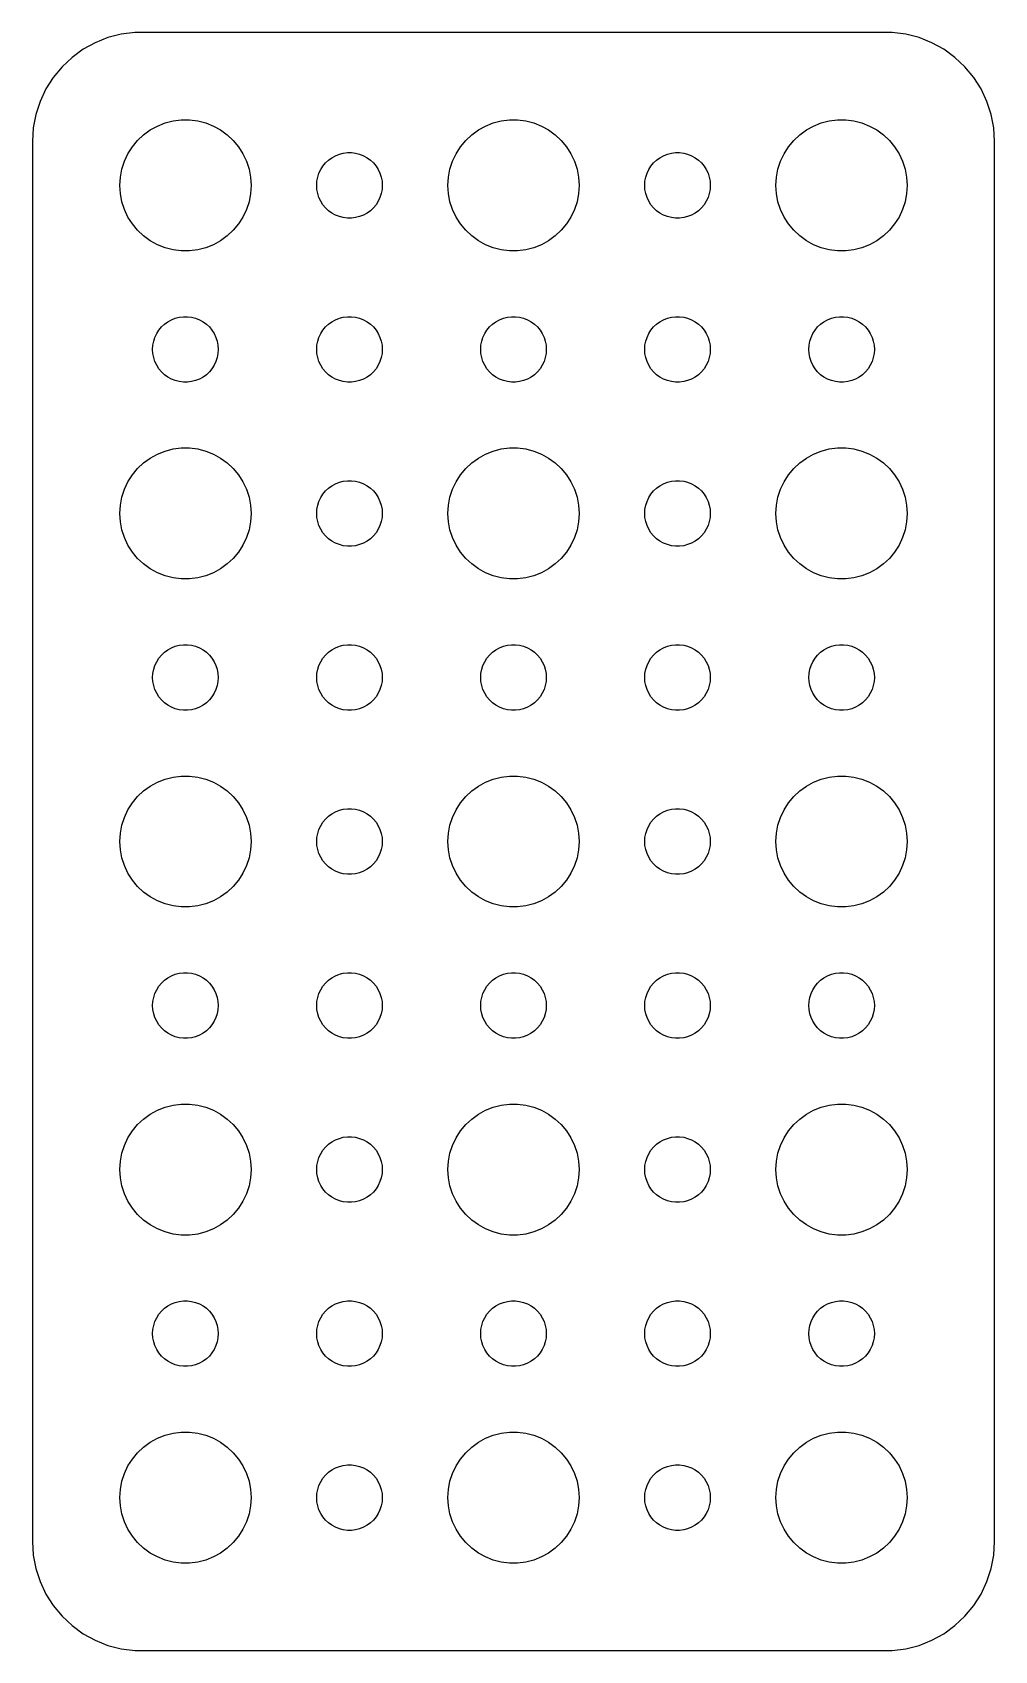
# Model space of a CAD drawing. Extents: x -22 to 22, y -37 to 37.
import ezdxf

# ---------------------------------------------------------------- set-up
doc = ezdxf.new("R2010")
doc.units = 0
doc.layers.get('0').update_dxf_attribs({"linetype": 'CONTINUOUS'})

msp = doc.modelspace()

# ---------------------------------------------------------------- linework, layer by layer
for points in [[(17, -36.9901), (17.314, -36.9901), (17.9369, -36.9114), (18.5451, -36.7553), (19.1289, -36.5241), (19.6791, -36.2216), (20.1871, -35.8526), (20.6448, -35.4227), (21.0451, -34.9389), (21.3815, -34.4088), (21.6489, -33.8406), (21.8429, -33.2434), (21.9606, -32.6267), (22, -32), (22, 32), (21.9606, 32.6267), (21.8429, 33.2434), (21.6489, 33.8406), (21.3815, 34.4088), (21.0451, 34.9389), (20.6448, 35.4227), (20.1871, 35.8526), (19.6791, 36.2216), (19.1289, 36.5241), (18.5451, 36.7553), (17.9369, 36.9114), (17.314, 36.9901), (17, 36.9901), (17, 36.997), (-17, 36.997), (-17, 36.9901), (-17.314, 36.9901), (-17.9369, 36.9114), (-18.5451, 36.7553), (-19.1289, 36.5241), (-19.6791, 36.2216), (-20.1871, 35.8526), (-20.6448, 35.4227), (-21.0451, 34.9389), (-21.3815, 34.4088), (-21.6489, 33.8406), (-21.8429, 33.2434), (-21.9606, 32.6267), (-22, 32), (-22, -32), (-21.9606, -32.6267), (-21.8429, -33.2434), (-21.6489, -33.8406), (-21.3815, -34.4088), (-21.0451, -34.9389), (-20.6448, -35.4227), (-20.1871, -35.8526), (-19.6791, -36.2216), (-19.1289, -36.5241), (-18.5451, -36.7553), (-17.9369, -36.9114), (-17.314, -36.9901), (-17, -36.9901), (-17, -36.997), (17, -36.997)], [(-15.1884, 27.0059), (-15.5621, 27.0531), (-15.9271, 27.1468), (-16.2773, 27.2855), (-16.6075, 27.467), (-16.9123, 27.6885), (-17.1869, 27.9464), (-17.4271, 28.2366), (-17.6289, 28.5547), (-17.7893, 28.8956), (-17.9057, 29.2539), (-17.9763, 29.624), (-18, 30), (-17.9763, 30.376), (-17.9057, 30.7461), (-17.7893, 31.1044), (-17.6289, 31.4453), (-17.4271, 31.7634), (-17.1869, 32.0536), (-16.9123, 32.3115), (-16.6075, 32.533), (-16.2773, 32.7145), (-15.9271, 32.8532), (-15.5621, 32.9469), (-15.1884, 32.9941), (-14.8116, 32.9941), (-14.4379, 32.9469), (-14.0729, 32.8532), (-13.7227, 32.7145), (-13.3925, 32.533), (-13.0877, 32.3115), (-12.8131, 32.0536), (-12.5729, 31.7634), (-12.3711, 31.4453), (-12.2107, 31.1044), (-12.0943, 30.7461), (-12.0237, 30.376), (-12, 30), (-12.0237, 29.624), (-12.0943, 29.2539), (-12.2107, 28.8956), (-12.3711, 28.5547), (-12.5729, 28.2366), (-12.8131, 27.9464), (-13.0877, 27.6885), (-13.3925, 27.467), (-13.7227, 27.2855), (-14.0729, 27.1468), (-14.4379, 27.0531), (-14.8116, 27.0059)], [(-0.188372, 27.0059), (-0.562144, 27.0531), (-0.927051, 27.1468), (-1.27734, 27.2855), (-1.60748, 27.467), (-1.91227, 27.6885), (-2.18691, 27.9464), (-2.42705, 28.2366), (-2.62892, 28.5547), (-2.78933, 28.8956), (-2.90575, 29.2539), (-2.97634, 29.624), (-3, 30), (-2.97634, 30.376), (-2.90575, 30.7461), (-2.78933, 31.1044), (-2.62892, 31.4453), (-2.42705, 31.7634), (-2.18691, 32.0536), (-1.91227, 32.3115), (-1.60748, 32.533), (-1.27734, 32.7145), (-0.927051, 32.8532), (-0.562144, 32.9469), (-0.188372, 32.9941), (0.188372, 32.9941), (0.562144, 32.9469), (0.927051, 32.8532), (1.27734, 32.7145), (1.60748, 32.533), (1.91227, 32.3115), (2.18691, 32.0536), (2.42705, 31.7634), (2.62892, 31.4453), (2.78933, 31.1044), (2.90575, 30.7461), (2.97634, 30.376), (3, 30), (2.97634, 29.624), (2.90575, 29.2539), (2.78933, 28.8956), (2.62892, 28.5547), (2.42705, 28.2366), (2.18691, 27.9464), (1.91227, 27.6885), (1.60748, 27.467), (1.27734, 27.2855), (0.927051, 27.1468), (0.562144, 27.0531), (0.188372, 27.0059)], [(14.8116, 27.0059), (14.4379, 27.0531), (14.0729, 27.1468), (13.7227, 27.2855), (13.3925, 27.467), (13.0877, 27.6885), (12.8131, 27.9464), (12.5729, 28.2366), (12.3711, 28.5547), (12.2107, 28.8956), (12.0943, 29.2539), (12.0237, 29.624), (12, 30), (12.0237, 30.376), (12.0943, 30.7461), (12.2107, 31.1044), (12.3711, 31.4453), (12.5729, 31.7634), (12.8131, 32.0536), (13.0877, 32.3115), (13.3925, 32.533), (13.7227, 32.7145), (14.0729, 32.8532), (14.4379, 32.9469), (14.8116, 32.9941), (15.1884, 32.9941), (15.5621, 32.9469), (15.9271, 32.8532), (16.2773, 32.7145), (16.6075, 32.533), (16.9123, 32.3115), (17.1869, 32.0536), (17.4271, 31.7634), (17.6289, 31.4453), (17.7893, 31.1044), (17.9057, 30.7461), (17.9763, 30.376), (18, 30), (17.9763, 29.624), (17.9057, 29.2539), (17.7893, 28.8956), (17.6289, 28.5547), (17.4271, 28.2366), (17.1869, 27.9464), (16.9123, 27.6885), (16.6075, 27.467), (16.2773, 27.2855), (15.9271, 27.1468), (15.5621, 27.0531), (15.1884, 27.0059)], [(-7.59419, 28.503), (-7.78107, 28.5266), (-7.96353, 28.5734), (-8.13867, 28.6428), (-8.30374, 28.7335), (-8.45614, 28.8442), (-8.59345, 28.9732), (-8.71353, 29.1183), (-8.81446, 29.2774), (-8.89466, 29.4478), (-8.95287, 29.627), (-8.98817, 29.812), (-9, 30), (-8.98817, 30.188), (-8.95287, 30.373), (-8.89466, 30.5522), (-8.81446, 30.7226), (-8.71353, 30.8817), (-8.59345, 31.0268), (-8.45614, 31.1558), (-8.30374, 31.2665), (-8.13867, 31.3572), (-7.96353, 31.4266), (-7.78107, 31.4734), (-7.59419, 31.497), (-7.40581, 31.497), (-7.21893, 31.4734), (-7.03647, 31.4266), (-6.86133, 31.3572), (-6.69626, 31.2665), (-6.54386, 31.1558), (-6.40655, 31.0268), (-6.28647, 30.8817), (-6.18554, 30.7226), (-6.10534, 30.5522), (-6.04713, 30.373), (-6.01183, 30.188), (-6, 30), (-6.01183, 29.812), (-6.04713, 29.627), (-6.10534, 29.4478), (-6.18554, 29.2774), (-6.28647, 29.1183), (-6.40655, 28.9732), (-6.54386, 28.8442), (-6.69626, 28.7335), (-6.86133, 28.6428), (-7.03647, 28.5734), (-7.21893, 28.5266), (-7.40581, 28.503)], [(7.40581, 28.503), (7.21893, 28.5266), (7.03647, 28.5734), (6.86133, 28.6428), (6.69626, 28.7335), (6.54386, 28.8442), (6.40655, 28.9732), (6.28647, 29.1183), (6.18554, 29.2774), (6.10534, 29.4478), (6.04713, 29.627), (6.01183, 29.812), (6, 30), (6.01183, 30.188), (6.04713, 30.373), (6.10534, 30.5522), (6.18554, 30.7226), (6.28647, 30.8817), (6.40655, 31.0268), (6.54386, 31.1558), (6.69626, 31.2665), (6.86133, 31.3572), (7.03647, 31.4266), (7.21893, 31.4734), (7.40581, 31.497), (7.59419, 31.497), (7.78107, 31.4734), (7.96353, 31.4266), (8.13867, 31.3572), (8.30374, 31.2665), (8.45614, 31.1558), (8.59345, 31.0268), (8.71353, 30.8817), (8.81446, 30.7226), (8.89466, 30.5522), (8.95287, 30.373), (8.98817, 30.188), (9, 30), (8.98817, 29.812), (8.95287, 29.627), (8.89466, 29.4478), (8.81446, 29.2774), (8.71353, 29.1183), (8.59345, 28.9732), (8.45614, 28.8442), (8.30374, 28.7335), (8.13867, 28.6428), (7.96353, 28.5734), (7.78107, 28.5266), (7.59419, 28.503)], [(-15.0942, 21.003), (-15.2811, 21.0266), (-15.4635, 21.0734), (-15.6387, 21.1428), (-15.8037, 21.2335), (-15.9561, 21.3442), (-16.0935, 21.4732), (-16.2135, 21.6183), (-16.3145, 21.7774), (-16.3947, 21.9478), (-16.4529, 22.127), (-16.4882, 22.312), (-16.5, 22.5), (-16.4882, 22.688), (-16.4529, 22.873), (-16.3947, 23.0522), (-16.3145, 23.2226), (-16.2135, 23.3817), (-16.0935, 23.5268), (-15.9561, 23.6558), (-15.8037, 23.7665), (-15.6387, 23.8572), (-15.4635, 23.9266), (-15.2811, 23.9734), (-15.0942, 23.997), (-14.9058, 23.997), (-14.7189, 23.9734), (-14.5365, 23.9266), (-14.3613, 23.8572), (-14.1963, 23.7665), (-14.0439, 23.6558), (-13.9065, 23.5268), (-13.7865, 23.3817), (-13.6855, 23.2226), (-13.6053, 23.0522), (-13.5471, 22.873), (-13.5118, 22.688), (-13.5, 22.5), (-13.5118, 22.312), (-13.5471, 22.127), (-13.6053, 21.9478), (-13.6855, 21.7774), (-13.7865, 21.6183), (-13.9065, 21.4732), (-14.0439, 21.3442), (-14.1963, 21.2335), (-14.3613, 21.1428), (-14.5365, 21.0734), (-14.7189, 21.0266), (-14.9058, 21.003)], [(-7.59419, 21.003), (-7.78107, 21.0266), (-7.96353, 21.0734), (-8.13867, 21.1428), (-8.30374, 21.2335), (-8.45614, 21.3442), (-8.59345, 21.4732), (-8.71353, 21.6183), (-8.81446, 21.7774), (-8.89466, 21.9478), (-8.95287, 22.127), (-8.98817, 22.312), (-9, 22.5), (-8.98817, 22.688), (-8.95287, 22.873), (-8.89466, 23.0522), (-8.81446, 23.2226), (-8.71353, 23.3817), (-8.59345, 23.5268), (-8.45614, 23.6558), (-8.30374, 23.7665), (-8.13867, 23.8572), (-7.96353, 23.9266), (-7.78107, 23.9734), (-7.59419, 23.997), (-7.40581, 23.997), (-7.21893, 23.9734), (-7.03647, 23.9266), (-6.86133, 23.8572), (-6.69626, 23.7665), (-6.54386, 23.6558), (-6.40655, 23.5268), (-6.28647, 23.3817), (-6.18554, 23.2226), (-6.10534, 23.0522), (-6.04713, 22.873), (-6.01183, 22.688), (-6, 22.5), (-6.01183, 22.312), (-6.04713, 22.127), (-6.10534, 21.9478), (-6.18554, 21.7774), (-6.28647, 21.6183), (-6.40655, 21.4732), (-6.54386, 21.3442), (-6.69626, 21.2335), (-6.86133, 21.1428), (-7.03647, 21.0734), (-7.21893, 21.0266), (-7.40581, 21.003)], [(-0.094186, 21.003), (-0.281072, 21.0266), (-0.463525, 21.0734), (-0.638669, 21.1428), (-0.80374, 21.2335), (-0.956136, 21.3442), (-1.09345, 21.4732), (-1.21353, 21.6183), (-1.31446, 21.7774), (-1.39466, 21.9478), (-1.45287, 22.127), (-1.48817, 22.312), (-1.5, 22.5), (-1.48817, 22.688), (-1.45287, 22.873), (-1.39466, 23.0522), (-1.31446, 23.2226), (-1.21353, 23.3817), (-1.09345, 23.5268), (-0.956136, 23.6558), (-0.80374, 23.7665), (-0.638669, 23.8572), (-0.463525, 23.9266), (-0.281072, 23.9734), (-0.094186, 23.997), (0.094186, 23.997), (0.281072, 23.9734), (0.463525, 23.9266), (0.638669, 23.8572), (0.80374, 23.7665), (0.956136, 23.6558), (1.09345, 23.5268), (1.21353, 23.3817), (1.31446, 23.2226), (1.39466, 23.0522), (1.45287, 22.873), (1.48817, 22.688), (1.5, 22.5), (1.48817, 22.312), (1.45287, 22.127), (1.39466, 21.9478), (1.31446, 21.7774), (1.21353, 21.6183), (1.09345, 21.4732), (0.956136, 21.3442), (0.80374, 21.2335), (0.638669, 21.1428), (0.463525, 21.0734), (0.281072, 21.0266), (0.094186, 21.003)], [(7.40581, 21.003), (7.21893, 21.0266), (7.03647, 21.0734), (6.86133, 21.1428), (6.69626, 21.2335), (6.54386, 21.3442), (6.40655, 21.4732), (6.28647, 21.6183), (6.18554, 21.7774), (6.10534, 21.9478), (6.04713, 22.127), (6.01183, 22.312), (6, 22.5), (6.01183, 22.688), (6.04713, 22.873), (6.10534, 23.0522), (6.18554, 23.2226), (6.28647, 23.3817), (6.40655, 23.5268), (6.54386, 23.6558), (6.69626, 23.7665), (6.86133, 23.8572), (7.03647, 23.9266), (7.21893, 23.9734), (7.40581, 23.997), (7.59419, 23.997), (7.78107, 23.9734), (7.96353, 23.9266), (8.13867, 23.8572), (8.30374, 23.7665), (8.45614, 23.6558), (8.59345, 23.5268), (8.71353, 23.3817), (8.81446, 23.2226), (8.89466, 23.0522), (8.95287, 22.873), (8.98817, 22.688), (9, 22.5), (8.98817, 22.312), (8.95287, 22.127), (8.89466, 21.9478), (8.81446, 21.7774), (8.71353, 21.6183), (8.59345, 21.4732), (8.45614, 21.3442), (8.30374, 21.2335), (8.13867, 21.1428), (7.96353, 21.0734), (7.78107, 21.0266), (7.59419, 21.003)], [(14.9058, 21.003), (14.7189, 21.0266), (14.5365, 21.0734), (14.3613, 21.1428), (14.1963, 21.2335), (14.0439, 21.3442), (13.9065, 21.4732), (13.7865, 21.6183), (13.6855, 21.7774), (13.6053, 21.9478), (13.5471, 22.127), (13.5118, 22.312), (13.5, 22.5), (13.5118, 22.688), (13.5471, 22.873), (13.6053, 23.0522), (13.6855, 23.2226), (13.7865, 23.3817), (13.9065, 23.5268), (14.0439, 23.6558), (14.1963, 23.7665), (14.3613, 23.8572), (14.5365, 23.9266), (14.7189, 23.9734), (14.9058, 23.997), (15.0942, 23.997), (15.2811, 23.9734), (15.4635, 23.9266), (15.6387, 23.8572), (15.8037, 23.7665), (15.9561, 23.6558), (16.0935, 23.5268), (16.2135, 23.3817), (16.3145, 23.2226), (16.3947, 23.0522), (16.4529, 22.873), (16.4882, 22.688), (16.5, 22.5), (16.4882, 22.312), (16.4529, 22.127), (16.3947, 21.9478), (16.3145, 21.7774), (16.2135, 21.6183), (16.0935, 21.4732), (15.9561, 21.3442), (15.8037, 21.2335), (15.6387, 21.1428), (15.4635, 21.0734), (15.2811, 21.0266), (15.0942, 21.003)], [(-15.1884, 12.0059), (-15.5621, 12.0531), (-15.9271, 12.1468), (-16.2773, 12.2855), (-16.6075, 12.467), (-16.9123, 12.6885), (-17.1869, 12.9464), (-17.4271, 13.2366), (-17.6289, 13.5547), (-17.7893, 13.8956), (-17.9057, 14.2539), (-17.9763, 14.624), (-18, 15), (-17.9763, 15.376), (-17.9057, 15.7461), (-17.7893, 16.1044), (-17.6289, 16.4453), (-17.4271, 16.7634), (-17.1869, 17.0536), (-16.9123, 17.3115), (-16.6075, 17.533), (-16.2773, 17.7145), (-15.9271, 17.8532), (-15.5621, 17.9469), (-15.1884, 17.9941), (-14.8116, 17.9941), (-14.4379, 17.9469), (-14.0729, 17.8532), (-13.7227, 17.7145), (-13.3925, 17.533), (-13.0877, 17.3115), (-12.8131, 17.0536), (-12.5729, 16.7634), (-12.3711, 16.4453), (-12.2107, 16.1044), (-12.0943, 15.7461), (-12.0237, 15.376), (-12, 15), (-12.0237, 14.624), (-12.0943, 14.2539), (-12.2107, 13.8956), (-12.3711, 13.5547), (-12.5729, 13.2366), (-12.8131, 12.9464), (-13.0877, 12.6885), (-13.3925, 12.467), (-13.7227, 12.2855), (-14.0729, 12.1468), (-14.4379, 12.0531), (-14.8116, 12.0059)], [(-0.188372, 12.0059), (-0.562144, 12.0531), (-0.927051, 12.1468), (-1.27734, 12.2855), (-1.60748, 12.467), (-1.91227, 12.6885), (-2.18691, 12.9464), (-2.42705, 13.2366), (-2.62892, 13.5547), (-2.78933, 13.8956), (-2.90575, 14.2539), (-2.97634, 14.624), (-3, 15), (-2.97634, 15.376), (-2.90575, 15.7461), (-2.78933, 16.1044), (-2.62892, 16.4453), (-2.42705, 16.7634), (-2.18691, 17.0536), (-1.91227, 17.3115), (-1.60748, 17.533), (-1.27734, 17.7145), (-0.927051, 17.8532), (-0.562144, 17.9469), (-0.188372, 17.9941), (0.188372, 17.9941), (0.562144, 17.9469), (0.927051, 17.8532), (1.27734, 17.7145), (1.60748, 17.533), (1.91227, 17.3115), (2.18691, 17.0536), (2.42705, 16.7634), (2.62892, 16.4453), (2.78933, 16.1044), (2.90575, 15.7461), (2.97634, 15.376), (3, 15), (2.97634, 14.624), (2.90575, 14.2539), (2.78933, 13.8956), (2.62892, 13.5547), (2.42705, 13.2366), (2.18691, 12.9464), (1.91227, 12.6885), (1.60748, 12.467), (1.27734, 12.2855), (0.927051, 12.1468), (0.562144, 12.0531), (0.188372, 12.0059)], [(14.8116, 12.0059), (14.4379, 12.0531), (14.0729, 12.1468), (13.7227, 12.2855), (13.3925, 12.467), (13.0877, 12.6885), (12.8131, 12.9464), (12.5729, 13.2366), (12.3711, 13.5547), (12.2107, 13.8956), (12.0943, 14.2539), (12.0237, 14.624), (12, 15), (12.0237, 15.376), (12.0943, 15.7461), (12.2107, 16.1044), (12.3711, 16.4453), (12.5729, 16.7634), (12.8131, 17.0536), (13.0877, 17.3115), (13.3925, 17.533), (13.7227, 17.7145), (14.0729, 17.8532), (14.4379, 17.9469), (14.8116, 17.9941), (15.1884, 17.9941), (15.5621, 17.9469), (15.9271, 17.8532), (16.2773, 17.7145), (16.6075, 17.533), (16.9123, 17.3115), (17.1869, 17.0536), (17.4271, 16.7634), (17.6289, 16.4453), (17.7893, 16.1044), (17.9057, 15.7461), (17.9763, 15.376), (18, 15), (17.9763, 14.624), (17.9057, 14.2539), (17.7893, 13.8956), (17.6289, 13.5547), (17.4271, 13.2366), (17.1869, 12.9464), (16.9123, 12.6885), (16.6075, 12.467), (16.2773, 12.2855), (15.9271, 12.1468), (15.5621, 12.0531), (15.1884, 12.0059)], [(-7.59419, 13.503), (-7.78107, 13.5266), (-7.96353, 13.5734), (-8.13867, 13.6428), (-8.30374, 13.7335), (-8.45614, 13.8442), (-8.59345, 13.9732), (-8.71353, 14.1183), (-8.81446, 14.2774), (-8.89466, 14.4478), (-8.95287, 14.627), (-8.98817, 14.812), (-9, 15), (-8.98817, 15.188), (-8.95287, 15.373), (-8.89466, 15.5522), (-8.81446, 15.7226), (-8.71353, 15.8817), (-8.59345, 16.0268), (-8.45614, 16.1558), (-8.30374, 16.2665), (-8.13867, 16.3572), (-7.96353, 16.4266), (-7.78107, 16.4734), (-7.59419, 16.497), (-7.40581, 16.497), (-7.21893, 16.4734), (-7.03647, 16.4266), (-6.86133, 16.3572), (-6.69626, 16.2665), (-6.54386, 16.1558), (-6.40655, 16.0268), (-6.28647, 15.8817), (-6.18554, 15.7226), (-6.10534, 15.5522), (-6.04713, 15.373), (-6.01183, 15.188), (-6, 15), (-6.01183, 14.812), (-6.04713, 14.627), (-6.10534, 14.4478), (-6.18554, 14.2774), (-6.28647, 14.1183), (-6.40655, 13.9732), (-6.54386, 13.8442), (-6.69626, 13.7335), (-6.86133, 13.6428), (-7.03647, 13.5734), (-7.21893, 13.5266), (-7.40581, 13.503)], [(7.40581, 13.503), (7.21893, 13.5266), (7.03647, 13.5734), (6.86133, 13.6428), (6.69626, 13.7335), (6.54386, 13.8442), (6.40655, 13.9732), (6.28647, 14.1183), (6.18554, 14.2774), (6.10534, 14.4478), (6.04713, 14.627), (6.01183, 14.812), (6, 15), (6.01183, 15.188), (6.04713, 15.373), (6.10534, 15.5522), (6.18554, 15.7226), (6.28647, 15.8817), (6.40655, 16.0268), (6.54386, 16.1558), (6.69626, 16.2665), (6.86133, 16.3572), (7.03647, 16.4266), (7.21893, 16.4734), (7.40581, 16.497), (7.59419, 16.497), (7.78107, 16.4734), (7.96353, 16.4266), (8.13867, 16.3572), (8.30374, 16.2665), (8.45614, 16.1558), (8.59345, 16.0268), (8.71353, 15.8817), (8.81446, 15.7226), (8.89466, 15.5522), (8.95287, 15.373), (8.98817, 15.188), (9, 15), (8.98817, 14.812), (8.95287, 14.627), (8.89466, 14.4478), (8.81446, 14.2774), (8.71353, 14.1183), (8.59345, 13.9732), (8.45614, 13.8442), (8.30374, 13.7335), (8.13867, 13.6428), (7.96353, 13.5734), (7.78107, 13.5266), (7.59419, 13.503)], [(-15.0942, 6.00296), (-15.2811, 6.02657), (-15.4635, 6.07342), (-15.6387, 6.14276), (-15.8037, 6.23351), (-15.9561, 6.34423), (-16.0935, 6.47318), (-16.2135, 6.61832), (-16.3145, 6.77737), (-16.3947, 6.94781), (-16.4529, 7.12697), (-16.4882, 7.312), (-16.5, 7.5), (-16.4882, 7.688), (-16.4529, 7.87303), (-16.3947, 8.05219), (-16.3145, 8.22263), (-16.2135, 8.38168), (-16.0935, 8.52682), (-15.9561, 8.65577), (-15.8037, 8.76649), (-15.6387, 8.85724), (-15.4635, 8.92658), (-15.2811, 8.97343), (-15.0942, 8.99704), (-14.9058, 8.99704), (-14.7189, 8.97343), (-14.5365, 8.92658), (-14.3613, 8.85724), (-14.1963, 8.76649), (-14.0439, 8.65577), (-13.9065, 8.52682), (-13.7865, 8.38168), (-13.6855, 8.22263), (-13.6053, 8.05219), (-13.5471, 7.87303), (-13.5118, 7.688), (-13.5, 7.5), (-13.5118, 7.312), (-13.5471, 7.12697), (-13.6053, 6.94781), (-13.6855, 6.77737), (-13.7865, 6.61832), (-13.9065, 6.47318), (-14.0439, 6.34423), (-14.1963, 6.23351), (-14.3613, 6.14276), (-14.5365, 6.07342), (-14.7189, 6.02657), (-14.9058, 6.00296)], [(-7.59419, 6.00296), (-7.78107, 6.02657), (-7.96353, 6.07342), (-8.13867, 6.14276), (-8.30374, 6.23351), (-8.45614, 6.34423), (-8.59345, 6.47318), (-8.71353, 6.61832), (-8.81446, 6.77737), (-8.89466, 6.94781), (-8.95287, 7.12697), (-8.98817, 7.312), (-9, 7.5), (-8.98817, 7.688), (-8.95287, 7.87303), (-8.89466, 8.05219), (-8.81446, 8.22263), (-8.71353, 8.38168), (-8.59345, 8.52682), (-8.45614, 8.65577), (-8.30374, 8.76649), (-8.13867, 8.85724), (-7.96353, 8.92658), (-7.78107, 8.97343), (-7.59419, 8.99704), (-7.40581, 8.99704), (-7.21893, 8.97343), (-7.03647, 8.92658), (-6.86133, 8.85724), (-6.69626, 8.76649), (-6.54386, 8.65577), (-6.40655, 8.52682), (-6.28647, 8.38168), (-6.18554, 8.22263), (-6.10534, 8.05219), (-6.04713, 7.87303), (-6.01183, 7.688), (-6, 7.5), (-6.01183, 7.312), (-6.04713, 7.12697), (-6.10534, 6.94781), (-6.18554, 6.77737), (-6.28647, 6.61832), (-6.40655, 6.47318), (-6.54386, 6.34423), (-6.69626, 6.23351), (-6.86133, 6.14276), (-7.03647, 6.07342), (-7.21893, 6.02657), (-7.40581, 6.00296)], [(-0.094186, 6.00296), (-0.281072, 6.02657), (-0.463525, 6.07342), (-0.638669, 6.14276), (-0.80374, 6.23351), (-0.956136, 6.34423), (-1.09345, 6.47318), (-1.21353, 6.61832), (-1.31446, 6.77737), (-1.39466, 6.94781), (-1.45287, 7.12697), (-1.48817, 7.312), (-1.5, 7.5), (-1.48817, 7.688), (-1.45287, 7.87303), (-1.39466, 8.05219), (-1.31446, 8.22263), (-1.21353, 8.38168), (-1.09345, 8.52682), (-0.956136, 8.65577), (-0.80374, 8.76649), (-0.638669, 8.85724), (-0.463525, 8.92658), (-0.281072, 8.97343), (-0.094186, 8.99704), (0.094186, 8.99704), (0.281072, 8.97343), (0.463525, 8.92658), (0.638669, 8.85724), (0.80374, 8.76649), (0.956136, 8.65577), (1.09345, 8.52682), (1.21353, 8.38168), (1.31446, 8.22263), (1.39466, 8.05219), (1.45287, 7.87303), (1.48817, 7.688), (1.5, 7.5), (1.48817, 7.312), (1.45287, 7.12697), (1.39466, 6.94781), (1.31446, 6.77737), (1.21353, 6.61832), (1.09345, 6.47318), (0.956136, 6.34423), (0.80374, 6.23351), (0.638669, 6.14276), (0.463525, 6.07342), (0.281072, 6.02657), (0.094186, 6.00296)], [(7.40581, 6.00296), (7.21893, 6.02657), (7.03647, 6.07342), (6.86133, 6.14276), (6.69626, 6.23351), (6.54386, 6.34423), (6.40655, 6.47318), (6.28647, 6.61832), (6.18554, 6.77737), (6.10534, 6.94781), (6.04713, 7.12697), (6.01183, 7.312), (6, 7.5), (6.01183, 7.688), (6.04713, 7.87303), (6.10534, 8.05219), (6.18554, 8.22263), (6.28647, 8.38168), (6.40655, 8.52682), (6.54386, 8.65577), (6.69626, 8.76649), (6.86133, 8.85724), (7.03647, 8.92658), (7.21893, 8.97343), (7.40581, 8.99704), (7.59419, 8.99704), (7.78107, 8.97343), (7.96353, 8.92658), (8.13867, 8.85724), (8.30374, 8.76649), (8.45614, 8.65577), (8.59345, 8.52682), (8.71353, 8.38168), (8.81446, 8.22263), (8.89466, 8.05219), (8.95287, 7.87303), (8.98817, 7.688), (9, 7.5), (8.98817, 7.312), (8.95287, 7.12697), (8.89466, 6.94781), (8.81446, 6.77737), (8.71353, 6.61832), (8.59345, 6.47318), (8.45614, 6.34423), (8.30374, 6.23351), (8.13867, 6.14276), (7.96353, 6.07342), (7.78107, 6.02657), (7.59419, 6.00296)], [(14.9058, 6.00296), (14.7189, 6.02657), (14.5365, 6.07342), (14.3613, 6.14276), (14.1963, 6.23351), (14.0439, 6.34423), (13.9065, 6.47318), (13.7865, 6.61832), (13.6855, 6.77737), (13.6053, 6.94781), (13.5471, 7.12697), (13.5118, 7.312), (13.5, 7.5), (13.5118, 7.688), (13.5471, 7.87303), (13.6053, 8.05219), (13.6855, 8.22263), (13.7865, 8.38168), (13.9065, 8.52682), (14.0439, 8.65577), (14.1963, 8.76649), (14.3613, 8.85724), (14.5365, 8.92658), (14.7189, 8.97343), (14.9058, 8.99704), (15.0942, 8.99704), (15.2811, 8.97343), (15.4635, 8.92658), (15.6387, 8.85724), (15.8037, 8.76649), (15.9561, 8.65577), (16.0935, 8.52682), (16.2135, 8.38168), (16.3145, 8.22263), (16.3947, 8.05219), (16.4529, 7.87303), (16.4882, 7.688), (16.5, 7.5), (16.4882, 7.312), (16.4529, 7.12697), (16.3947, 6.94781), (16.3145, 6.77737), (16.2135, 6.61832), (16.0935, 6.47318), (15.9561, 6.34423), (15.8037, 6.23351), (15.6387, 6.14276), (15.4635, 6.07342), (15.2811, 6.02657), (15.0942, 6.00296)], [(-15.1884, -2.99408), (-15.5621, -2.94686), (-15.9271, -2.85317), (-16.2773, -2.71448), (-16.6075, -2.53298), (-16.9123, -2.31154), (-17.1869, -2.05364), (-17.4271, -1.76336), (-17.6289, -1.44526), (-17.7893, -1.10437), (-17.9057, -0.74607), (-17.9763, -0.376), (-18, 0), (-17.9763, 0.376), (-17.9057, 0.74607), (-17.7893, 1.10437), (-17.6289, 1.44526), (-17.4271, 1.76336), (-17.1869, 2.05364), (-16.9123, 2.31154), (-16.6075, 2.53298), (-16.2773, 2.71448), (-15.9271, 2.85317), (-15.5621, 2.94686), (-15.1884, 2.99408), (-14.8116, 2.99408), (-14.4379, 2.94686), (-14.0729, 2.85317), (-13.7227, 2.71448), (-13.3925, 2.53298), (-13.0877, 2.31154), (-12.8131, 2.05364), (-12.5729, 1.76336), (-12.3711, 1.44526), (-12.2107, 1.10437), (-12.0943, 0.74607), (-12.0237, 0.376), (-12, 0), (-12.0237, -0.376), (-12.0943, -0.74607), (-12.2107, -1.10437), (-12.3711, -1.44526), (-12.5729, -1.76336), (-12.8131, -2.05364), (-13.0877, -2.31154), (-13.3925, -2.53298), (-13.7227, -2.71448), (-14.0729, -2.85317), (-14.4379, -2.94686), (-14.8116, -2.99408)], [(-0.188372, -2.99408), (-0.562144, -2.94686), (-0.927051, -2.85317), (-1.27734, -2.71448), (-1.60748, -2.53298), (-1.91227, -2.31154), (-2.18691, -2.05364), (-2.42705, -1.76336), (-2.62892, -1.44526), (-2.78933, -1.10437), (-2.90575, -0.74607), (-2.97634, -0.376), (-3, 0), (-2.97634, 0.376), (-2.90575, 0.74607), (-2.78933, 1.10437), (-2.62892, 1.44526), (-2.42705, 1.76336), (-2.18691, 2.05364), (-1.91227, 2.31154), (-1.60748, 2.53298), (-1.27734, 2.71448), (-0.927051, 2.85317), (-0.562144, 2.94686), (-0.188372, 2.99408), (0.188372, 2.99408), (0.562144, 2.94686), (0.927051, 2.85317), (1.27734, 2.71448), (1.60748, 2.53298), (1.91227, 2.31154), (2.18691, 2.05364), (2.42705, 1.76336), (2.62892, 1.44526), (2.78933, 1.10437), (2.90575, 0.74607), (2.97634, 0.376), (3, 0), (2.97634, -0.376), (2.90575, -0.74607), (2.78933, -1.10437), (2.62892, -1.44526), (2.42705, -1.76336), (2.18691, -2.05364), (1.91227, -2.31154), (1.60748, -2.53298), (1.27734, -2.71448), (0.927051, -2.85317), (0.562144, -2.94686), (0.188372, -2.99408)], [(14.8116, -2.99408), (14.4379, -2.94686), (14.0729, -2.85317), (13.7227, -2.71448), (13.3925, -2.53298), (13.0877, -2.31154), (12.8131, -2.05364), (12.5729, -1.76336), (12.3711, -1.44526), (12.2107, -1.10437), (12.0943, -0.74607), (12.0237, -0.376), (12, 0), (12.0237, 0.376), (12.0943, 0.74607), (12.2107, 1.10437), (12.3711, 1.44526), (12.5729, 1.76336), (12.8131, 2.05364), (13.0877, 2.31154), (13.3925, 2.53298), (13.7227, 2.71448), (14.0729, 2.85317), (14.4379, 2.94686), (14.8116, 2.99408), (15.1884, 2.99408), (15.5621, 2.94686), (15.9271, 2.85317), (16.2773, 2.71448), (16.6075, 2.53298), (16.9123, 2.31154), (17.1869, 2.05364), (17.4271, 1.76336), (17.6289, 1.44526), (17.7893, 1.10437), (17.9057, 0.74607), (17.9763, 0.376), (18, 0), (17.9763, -0.376), (17.9057, -0.74607), (17.7893, -1.10437), (17.6289, -1.44526), (17.4271, -1.76336), (17.1869, -2.05364), (16.9123, -2.31154), (16.6075, -2.53298), (16.2773, -2.71448), (15.9271, -2.85317), (15.5621, -2.94686), (15.1884, -2.99408)], [(-7.59419, -1.49704), (-7.78107, -1.47343), (-7.96353, -1.42658), (-8.13867, -1.35724), (-8.30374, -1.26649), (-8.45614, -1.15577), (-8.59345, -1.02682), (-8.71353, -0.881678), (-8.81446, -0.722631), (-8.89466, -0.552187), (-8.95287, -0.373035), (-8.98817, -0.188), (-9, 0), (-8.98817, 0.188), (-8.95287, 0.373035), (-8.89466, 0.552187), (-8.81446, 0.722631), (-8.71353, 0.881678), (-8.59345, 1.02682), (-8.45614, 1.15577), (-8.30374, 1.26649), (-8.13867, 1.35724), (-7.96353, 1.42658), (-7.78107, 1.47343), (-7.59419, 1.49704), (-7.40581, 1.49704), (-7.21893, 1.47343), (-7.03647, 1.42658), (-6.86133, 1.35724), (-6.69626, 1.26649), (-6.54386, 1.15577), (-6.40655, 1.02682), (-6.28647, 0.881678), (-6.18554, 0.722631), (-6.10534, 0.552187), (-6.04713, 0.373035), (-6.01183, 0.188), (-6, 0), (-6.01183, -0.188), (-6.04713, -0.373035), (-6.10534, -0.552187), (-6.18554, -0.722631), (-6.28647, -0.881678), (-6.40655, -1.02682), (-6.54386, -1.15577), (-6.69626, -1.26649), (-6.86133, -1.35724), (-7.03647, -1.42658), (-7.21893, -1.47343), (-7.40581, -1.49704)], [(7.40581, -1.49704), (7.21893, -1.47343), (7.03647, -1.42658), (6.86133, -1.35724), (6.69626, -1.26649), (6.54386, -1.15577), (6.40655, -1.02682), (6.28647, -0.881678), (6.18554, -0.722631), (6.10534, -0.552187), (6.04713, -0.373035), (6.01183, -0.188), (6, 0), (6.01183, 0.188), (6.04713, 0.373035), (6.10534, 0.552187), (6.18554, 0.722631), (6.28647, 0.881678), (6.40655, 1.02682), (6.54386, 1.15577), (6.69626, 1.26649), (6.86133, 1.35724), (7.03647, 1.42658), (7.21893, 1.47343), (7.40581, 1.49704), (7.59419, 1.49704), (7.78107, 1.47343), (7.96353, 1.42658), (8.13867, 1.35724), (8.30374, 1.26649), (8.45614, 1.15577), (8.59345, 1.02682), (8.71353, 0.881678), (8.81446, 0.722631), (8.89466, 0.552187), (8.95287, 0.373035), (8.98817, 0.188), (9, 0), (8.98817, -0.188), (8.95287, -0.373035), (8.89466, -0.552187), (8.81446, -0.722631), (8.71353, -0.881678), (8.59345, -1.02682), (8.45614, -1.15577), (8.30374, -1.26649), (8.13867, -1.35724), (7.96353, -1.42658), (7.78107, -1.47343), (7.59419, -1.49704)], [(-15.0942, -8.99704), (-15.2811, -8.97343), (-15.4635, -8.92658), (-15.6387, -8.85724), (-15.8037, -8.76649), (-15.9561, -8.65577), (-16.0935, -8.52682), (-16.2135, -8.38168), (-16.3145, -8.22263), (-16.3947, -8.05219), (-16.4529, -7.87303), (-16.4882, -7.688), (-16.5, -7.5), (-16.4882, -7.312), (-16.4529, -7.12697), (-16.3947, -6.94781), (-16.3145, -6.77737), (-16.2135, -6.61832), (-16.0935, -6.47318), (-15.9561, -6.34423), (-15.8037, -6.23351), (-15.6387, -6.14276), (-15.4635, -6.07342), (-15.2811, -6.02657), (-15.0942, -6.00296), (-14.9058, -6.00296), (-14.7189, -6.02657), (-14.5365, -6.07342), (-14.3613, -6.14276), (-14.1963, -6.23351), (-14.0439, -6.34423), (-13.9065, -6.47318), (-13.7865, -6.61832), (-13.6855, -6.77737), (-13.6053, -6.94781), (-13.5471, -7.12697), (-13.5118, -7.312), (-13.5, -7.5), (-13.5118, -7.688), (-13.5471, -7.87303), (-13.6053, -8.05219), (-13.6855, -8.22263), (-13.7865, -8.38168), (-13.9065, -8.52682), (-14.0439, -8.65577), (-14.1963, -8.76649), (-14.3613, -8.85724), (-14.5365, -8.92658), (-14.7189, -8.97343), (-14.9058, -8.99704)], [(-7.59419, -8.99704), (-7.78107, -8.97343), (-7.96353, -8.92658), (-8.13867, -8.85724), (-8.30374, -8.76649), (-8.45614, -8.65577), (-8.59345, -8.52682), (-8.71353, -8.38168), (-8.81446, -8.22263), (-8.89466, -8.05219), (-8.95287, -7.87303), (-8.98817, -7.688), (-9, -7.5), (-8.98817, -7.312), (-8.95287, -7.12697), (-8.89466, -6.94781), (-8.81446, -6.77737), (-8.71353, -6.61832), (-8.59345, -6.47318), (-8.45614, -6.34423), (-8.30374, -6.23351), (-8.13867, -6.14276), (-7.96353, -6.07342), (-7.78107, -6.02657), (-7.59419, -6.00296), (-7.40581, -6.00296), (-7.21893, -6.02657), (-7.03647, -6.07342), (-6.86133, -6.14276), (-6.69626, -6.23351), (-6.54386, -6.34423), (-6.40655, -6.47318), (-6.28647, -6.61832), (-6.18554, -6.77737), (-6.10534, -6.94781), (-6.04713, -7.12697), (-6.01183, -7.312), (-6, -7.5), (-6.01183, -7.688), (-6.04713, -7.87303), (-6.10534, -8.05219), (-6.18554, -8.22263), (-6.28647, -8.38168), (-6.40655, -8.52682), (-6.54386, -8.65577), (-6.69626, -8.76649), (-6.86133, -8.85724), (-7.03647, -8.92658), (-7.21893, -8.97343), (-7.40581, -8.99704)], [(-0.094186, -8.99704), (-0.281072, -8.97343), (-0.463525, -8.92658), (-0.638669, -8.85724), (-0.80374, -8.76649), (-0.956136, -8.65577), (-1.09345, -8.52682), (-1.21353, -8.38168), (-1.31446, -8.22263), (-1.39466, -8.05219), (-1.45287, -7.87303), (-1.48817, -7.688), (-1.5, -7.5), (-1.48817, -7.312), (-1.45287, -7.12697), (-1.39466, -6.94781), (-1.31446, -6.77737), (-1.21353, -6.61832), (-1.09345, -6.47318), (-0.956136, -6.34423), (-0.80374, -6.23351), (-0.638669, -6.14276), (-0.463525, -6.07342), (-0.281072, -6.02657), (-0.094186, -6.00296), (0.094186, -6.00296), (0.281072, -6.02657), (0.463525, -6.07342), (0.638669, -6.14276), (0.80374, -6.23351), (0.956136, -6.34423), (1.09345, -6.47318), (1.21353, -6.61832), (1.31446, -6.77737), (1.39466, -6.94781), (1.45287, -7.12697), (1.48817, -7.312), (1.5, -7.5), (1.48817, -7.688), (1.45287, -7.87303), (1.39466, -8.05219), (1.31446, -8.22263), (1.21353, -8.38168), (1.09345, -8.52682), (0.956136, -8.65577), (0.80374, -8.76649), (0.638669, -8.85724), (0.463525, -8.92658), (0.281072, -8.97343), (0.094186, -8.99704)], [(7.40581, -8.99704), (7.21893, -8.97343), (7.03647, -8.92658), (6.86133, -8.85724), (6.69626, -8.76649), (6.54386, -8.65577), (6.40655, -8.52682), (6.28647, -8.38168), (6.18554, -8.22263), (6.10534, -8.05219), (6.04713, -7.87303), (6.01183, -7.688), (6, -7.5), (6.01183, -7.312), (6.04713, -7.12697), (6.10534, -6.94781), (6.18554, -6.77737), (6.28647, -6.61832), (6.40655, -6.47318), (6.54386, -6.34423), (6.69626, -6.23351), (6.86133, -6.14276), (7.03647, -6.07342), (7.21893, -6.02657), (7.40581, -6.00296), (7.59419, -6.00296), (7.78107, -6.02657), (7.96353, -6.07342), (8.13867, -6.14276), (8.30374, -6.23351), (8.45614, -6.34423), (8.59345, -6.47318), (8.71353, -6.61832), (8.81446, -6.77737), (8.89466, -6.94781), (8.95287, -7.12697), (8.98817, -7.312), (9, -7.5), (8.98817, -7.688), (8.95287, -7.87303), (8.89466, -8.05219), (8.81446, -8.22263), (8.71353, -8.38168), (8.59345, -8.52682), (8.45614, -8.65577), (8.30374, -8.76649), (8.13867, -8.85724), (7.96353, -8.92658), (7.78107, -8.97343), (7.59419, -8.99704)], [(14.9058, -8.99704), (14.7189, -8.97343), (14.5365, -8.92658), (14.3613, -8.85724), (14.1963, -8.76649), (14.0439, -8.65577), (13.9065, -8.52682), (13.7865, -8.38168), (13.6855, -8.22263), (13.6053, -8.05219), (13.5471, -7.87303), (13.5118, -7.688), (13.5, -7.5), (13.5118, -7.312), (13.5471, -7.12697), (13.6053, -6.94781), (13.6855, -6.77737), (13.7865, -6.61832), (13.9065, -6.47318), (14.0439, -6.34423), (14.1963, -6.23351), (14.3613, -6.14276), (14.5365, -6.07342), (14.7189, -6.02657), (14.9058, -6.00296), (15.0942, -6.00296), (15.2811, -6.02657), (15.4635, -6.07342), (15.6387, -6.14276), (15.8037, -6.23351), (15.9561, -6.34423), (16.0935, -6.47318), (16.2135, -6.61832), (16.3145, -6.77737), (16.3947, -6.94781), (16.4529, -7.12697), (16.4882, -7.312), (16.5, -7.5), (16.4882, -7.688), (16.4529, -7.87303), (16.3947, -8.05219), (16.3145, -8.22263), (16.2135, -8.38168), (16.0935, -8.52682), (15.9561, -8.65577), (15.8037, -8.76649), (15.6387, -8.85724), (15.4635, -8.92658), (15.2811, -8.97343), (15.0942, -8.99704)], [(-15.1884, -17.9941), (-15.5621, -17.9469), (-15.9271, -17.8532), (-16.2773, -17.7145), (-16.6075, -17.533), (-16.9123, -17.3115), (-17.1869, -17.0536), (-17.4271, -16.7634), (-17.6289, -16.4453), (-17.7893, -16.1044), (-17.9057, -15.7461), (-17.9763, -15.376), (-18, -15), (-17.9763, -14.624), (-17.9057, -14.2539), (-17.7893, -13.8956), (-17.6289, -13.5547), (-17.4271, -13.2366), (-17.1869, -12.9464), (-16.9123, -12.6885), (-16.6075, -12.467), (-16.2773, -12.2855), (-15.9271, -12.1468), (-15.5621, -12.0531), (-15.1884, -12.0059), (-14.8116, -12.0059), (-14.4379, -12.0531), (-14.0729, -12.1468), (-13.7227, -12.2855), (-13.3925, -12.467), (-13.0877, -12.6885), (-12.8131, -12.9464), (-12.5729, -13.2366), (-12.3711, -13.5547), (-12.2107, -13.8956), (-12.0943, -14.2539), (-12.0237, -14.624), (-12, -15), (-12.0237, -15.376), (-12.0943, -15.7461), (-12.2107, -16.1044), (-12.3711, -16.4453), (-12.5729, -16.7634), (-12.8131, -17.0536), (-13.0877, -17.3115), (-13.3925, -17.533), (-13.7227, -17.7145), (-14.0729, -17.8532), (-14.4379, -17.9469), (-14.8116, -17.9941)], [(-0.188372, -17.9941), (-0.562144, -17.9469), (-0.927051, -17.8532), (-1.27734, -17.7145), (-1.60748, -17.533), (-1.91227, -17.3115), (-2.18691, -17.0536), (-2.42705, -16.7634), (-2.62892, -16.4453), (-2.78933, -16.1044), (-2.90575, -15.7461), (-2.97634, -15.376), (-3, -15), (-2.97634, -14.624), (-2.90575, -14.2539), (-2.78933, -13.8956), (-2.62892, -13.5547), (-2.42705, -13.2366), (-2.18691, -12.9464), (-1.91227, -12.6885), (-1.60748, -12.467), (-1.27734, -12.2855), (-0.927051, -12.1468), (-0.562144, -12.0531), (-0.188372, -12.0059), (0.188372, -12.0059), (0.562144, -12.0531), (0.927051, -12.1468), (1.27734, -12.2855), (1.60748, -12.467), (1.91227, -12.6885), (2.18691, -12.9464), (2.42705, -13.2366), (2.62892, -13.5547), (2.78933, -13.8956), (2.90575, -14.2539), (2.97634, -14.624), (3, -15), (2.97634, -15.376), (2.90575, -15.7461), (2.78933, -16.1044), (2.62892, -16.4453), (2.42705, -16.7634), (2.18691, -17.0536), (1.91227, -17.3115), (1.60748, -17.533), (1.27734, -17.7145), (0.927051, -17.8532), (0.562144, -17.9469), (0.188372, -17.9941)], [(14.8116, -17.9941), (14.4379, -17.9469), (14.0729, -17.8532), (13.7227, -17.7145), (13.3925, -17.533), (13.0877, -17.3115), (12.8131, -17.0536), (12.5729, -16.7634), (12.3711, -16.4453), (12.2107, -16.1044), (12.0943, -15.7461), (12.0237, -15.376), (12, -15), (12.0237, -14.624), (12.0943, -14.2539), (12.2107, -13.8956), (12.3711, -13.5547), (12.5729, -13.2366), (12.8131, -12.9464), (13.0877, -12.6885), (13.3925, -12.467), (13.7227, -12.2855), (14.0729, -12.1468), (14.4379, -12.0531), (14.8116, -12.0059), (15.1884, -12.0059), (15.5621, -12.0531), (15.9271, -12.1468), (16.2773, -12.2855), (16.6075, -12.467), (16.9123, -12.6885), (17.1869, -12.9464), (17.4271, -13.2366), (17.6289, -13.5547), (17.7893, -13.8956), (17.9057, -14.2539), (17.9763, -14.624), (18, -15), (17.9763, -15.376), (17.9057, -15.7461), (17.7893, -16.1044), (17.6289, -16.4453), (17.4271, -16.7634), (17.1869, -17.0536), (16.9123, -17.3115), (16.6075, -17.533), (16.2773, -17.7145), (15.9271, -17.8532), (15.5621, -17.9469), (15.1884, -17.9941)], [(-7.59419, -16.497), (-7.78107, -16.4734), (-7.96353, -16.4266), (-8.13867, -16.3572), (-8.30374, -16.2665), (-8.45614, -16.1558), (-8.59345, -16.0268), (-8.71353, -15.8817), (-8.81446, -15.7226), (-8.89466, -15.5522), (-8.95287, -15.373), (-8.98817, -15.188), (-9, -15), (-8.98817, -14.812), (-8.95287, -14.627), (-8.89466, -14.4478), (-8.81446, -14.2774), (-8.71353, -14.1183), (-8.59345, -13.9732), (-8.45614, -13.8442), (-8.30374, -13.7335), (-8.13867, -13.6428), (-7.96353, -13.5734), (-7.78107, -13.5266), (-7.59419, -13.503), (-7.40581, -13.503), (-7.21893, -13.5266), (-7.03647, -13.5734), (-6.86133, -13.6428), (-6.69626, -13.7335), (-6.54386, -13.8442), (-6.40655, -13.9732), (-6.28647, -14.1183), (-6.18554, -14.2774), (-6.10534, -14.4478), (-6.04713, -14.627), (-6.01183, -14.812), (-6, -15), (-6.01183, -15.188), (-6.04713, -15.373), (-6.10534, -15.5522), (-6.18554, -15.7226), (-6.28647, -15.8817), (-6.40655, -16.0268), (-6.54386, -16.1558), (-6.69626, -16.2665), (-6.86133, -16.3572), (-7.03647, -16.4266), (-7.21893, -16.4734), (-7.40581, -16.497)], [(7.40581, -16.497), (7.21893, -16.4734), (7.03647, -16.4266), (6.86133, -16.3572), (6.69626, -16.2665), (6.54386, -16.1558), (6.40655, -16.0268), (6.28647, -15.8817), (6.18554, -15.7226), (6.10534, -15.5522), (6.04713, -15.373), (6.01183, -15.188), (6, -15), (6.01183, -14.812), (6.04713, -14.627), (6.10534, -14.4478), (6.18554, -14.2774), (6.28647, -14.1183), (6.40655, -13.9732), (6.54386, -13.8442), (6.69626, -13.7335), (6.86133, -13.6428), (7.03647, -13.5734), (7.21893, -13.5266), (7.40581, -13.503), (7.59419, -13.503), (7.78107, -13.5266), (7.96353, -13.5734), (8.13867, -13.6428), (8.30374, -13.7335), (8.45614, -13.8442), (8.59345, -13.9732), (8.71353, -14.1183), (8.81446, -14.2774), (8.89466, -14.4478), (8.95287, -14.627), (8.98817, -14.812), (9, -15), (8.98817, -15.188), (8.95287, -15.373), (8.89466, -15.5522), (8.81446, -15.7226), (8.71353, -15.8817), (8.59345, -16.0268), (8.45614, -16.1558), (8.30374, -16.2665), (8.13867, -16.3572), (7.96353, -16.4266), (7.78107, -16.4734), (7.59419, -16.497)], [(-15.0942, -23.997), (-15.2811, -23.9734), (-15.4635, -23.9266), (-15.6387, -23.8572), (-15.8037, -23.7665), (-15.9561, -23.6558), (-16.0935, -23.5268), (-16.2135, -23.3817), (-16.3145, -23.2226), (-16.3947, -23.0522), (-16.4529, -22.873), (-16.4882, -22.688), (-16.5, -22.5), (-16.4882, -22.312), (-16.4529, -22.127), (-16.3947, -21.9478), (-16.3145, -21.7774), (-16.2135, -21.6183), (-16.0935, -21.4732), (-15.9561, -21.3442), (-15.8037, -21.2335), (-15.6387, -21.1428), (-15.4635, -21.0734), (-15.2811, -21.0266), (-15.0942, -21.003), (-14.9058, -21.003), (-14.7189, -21.0266), (-14.5365, -21.0734), (-14.3613, -21.1428), (-14.1963, -21.2335), (-14.0439, -21.3442), (-13.9065, -21.4732), (-13.7865, -21.6183), (-13.6855, -21.7774), (-13.6053, -21.9478), (-13.5471, -22.127), (-13.5118, -22.312), (-13.5, -22.5), (-13.5118, -22.688), (-13.5471, -22.873), (-13.6053, -23.0522), (-13.6855, -23.2226), (-13.7865, -23.3817), (-13.9065, -23.5268), (-14.0439, -23.6558), (-14.1963, -23.7665), (-14.3613, -23.8572), (-14.5365, -23.9266), (-14.7189, -23.9734), (-14.9058, -23.997)], [(-7.59419, -23.997), (-7.78107, -23.9734), (-7.96353, -23.9266), (-8.13867, -23.8572), (-8.30374, -23.7665), (-8.45614, -23.6558), (-8.59345, -23.5268), (-8.71353, -23.3817), (-8.81446, -23.2226), (-8.89466, -23.0522), (-8.95287, -22.873), (-8.98817, -22.688), (-9, -22.5), (-8.98817, -22.312), (-8.95287, -22.127), (-8.89466, -21.9478), (-8.81446, -21.7774), (-8.71353, -21.6183), (-8.59345, -21.4732), (-8.45614, -21.3442), (-8.30374, -21.2335), (-8.13867, -21.1428), (-7.96353, -21.0734), (-7.78107, -21.0266), (-7.59419, -21.003), (-7.40581, -21.003), (-7.21893, -21.0266), (-7.03647, -21.0734), (-6.86133, -21.1428), (-6.69626, -21.2335), (-6.54386, -21.3442), (-6.40655, -21.4732), (-6.28647, -21.6183), (-6.18554, -21.7774), (-6.10534, -21.9478), (-6.04713, -22.127), (-6.01183, -22.312), (-6, -22.5), (-6.01183, -22.688), (-6.04713, -22.873), (-6.10534, -23.0522), (-6.18554, -23.2226), (-6.28647, -23.3817), (-6.40655, -23.5268), (-6.54386, -23.6558), (-6.69626, -23.7665), (-6.86133, -23.8572), (-7.03647, -23.9266), (-7.21893, -23.9734), (-7.40581, -23.997)], [(-0.094186, -23.997), (-0.281072, -23.9734), (-0.463525, -23.9266), (-0.638669, -23.8572), (-0.80374, -23.7665), (-0.956136, -23.6558), (-1.09345, -23.5268), (-1.21353, -23.3817), (-1.31446, -23.2226), (-1.39466, -23.0522), (-1.45287, -22.873), (-1.48817, -22.688), (-1.5, -22.5), (-1.48817, -22.312), (-1.45287, -22.127), (-1.39466, -21.9478), (-1.31446, -21.7774), (-1.21353, -21.6183), (-1.09345, -21.4732), (-0.956136, -21.3442), (-0.80374, -21.2335), (-0.638669, -21.1428), (-0.463525, -21.0734), (-0.281072, -21.0266), (-0.094186, -21.003), (0.094186, -21.003), (0.281072, -21.0266), (0.463525, -21.0734), (0.638669, -21.1428), (0.80374, -21.2335), (0.956136, -21.3442), (1.09345, -21.4732), (1.21353, -21.6183), (1.31446, -21.7774), (1.39466, -21.9478), (1.45287, -22.127), (1.48817, -22.312), (1.5, -22.5), (1.48817, -22.688), (1.45287, -22.873), (1.39466, -23.0522), (1.31446, -23.2226), (1.21353, -23.3817), (1.09345, -23.5268), (0.956136, -23.6558), (0.80374, -23.7665), (0.638669, -23.8572), (0.463525, -23.9266), (0.281072, -23.9734), (0.094186, -23.997)], [(7.40581, -23.997), (7.21893, -23.9734), (7.03647, -23.9266), (6.86133, -23.8572), (6.69626, -23.7665), (6.54386, -23.6558), (6.40655, -23.5268), (6.28647, -23.3817), (6.18554, -23.2226), (6.10534, -23.0522), (6.04713, -22.873), (6.01183, -22.688), (6, -22.5), (6.01183, -22.312), (6.04713, -22.127), (6.10534, -21.9478), (6.18554, -21.7774), (6.28647, -21.6183), (6.40655, -21.4732), (6.54386, -21.3442), (6.69626, -21.2335), (6.86133, -21.1428), (7.03647, -21.0734), (7.21893, -21.0266), (7.40581, -21.003), (7.59419, -21.003), (7.78107, -21.0266), (7.96353, -21.0734), (8.13867, -21.1428), (8.30374, -21.2335), (8.45614, -21.3442), (8.59345, -21.4732), (8.71353, -21.6183), (8.81446, -21.7774), (8.89466, -21.9478), (8.95287, -22.127), (8.98817, -22.312), (9, -22.5), (8.98817, -22.688), (8.95287, -22.873), (8.89466, -23.0522), (8.81446, -23.2226), (8.71353, -23.3817), (8.59345, -23.5268), (8.45614, -23.6558), (8.30374, -23.7665), (8.13867, -23.8572), (7.96353, -23.9266), (7.78107, -23.9734), (7.59419, -23.997)], [(14.9058, -23.997), (14.7189, -23.9734), (14.5365, -23.9266), (14.3613, -23.8572), (14.1963, -23.7665), (14.0439, -23.6558), (13.9065, -23.5268), (13.7865, -23.3817), (13.6855, -23.2226), (13.6053, -23.0522), (13.5471, -22.873), (13.5118, -22.688), (13.5, -22.5), (13.5118, -22.312), (13.5471, -22.127), (13.6053, -21.9478), (13.6855, -21.7774), (13.7865, -21.6183), (13.9065, -21.4732), (14.0439, -21.3442), (14.1963, -21.2335), (14.3613, -21.1428), (14.5365, -21.0734), (14.7189, -21.0266), (14.9058, -21.003), (15.0942, -21.003), (15.2811, -21.0266), (15.4635, -21.0734), (15.6387, -21.1428), (15.8037, -21.2335), (15.9561, -21.3442), (16.0935, -21.4732), (16.2135, -21.6183), (16.3145, -21.7774), (16.3947, -21.9478), (16.4529, -22.127), (16.4882, -22.312), (16.5, -22.5), (16.4882, -22.688), (16.4529, -22.873), (16.3947, -23.0522), (16.3145, -23.2226), (16.2135, -23.3817), (16.0935, -23.5268), (15.9561, -23.6558), (15.8037, -23.7665), (15.6387, -23.8572), (15.4635, -23.9266), (15.2811, -23.9734), (15.0942, -23.997)], [(-15.1884, -32.9941), (-15.5621, -32.9469), (-15.9271, -32.8532), (-16.2773, -32.7145), (-16.6075, -32.533), (-16.9123, -32.3115), (-17.1869, -32.0536), (-17.4271, -31.7634), (-17.6289, -31.4453), (-17.7893, -31.1044), (-17.9057, -30.7461), (-17.9763, -30.376), (-18, -30), (-17.9763, -29.624), (-17.9057, -29.2539), (-17.7893, -28.8956), (-17.6289, -28.5547), (-17.4271, -28.2366), (-17.1869, -27.9464), (-16.9123, -27.6885), (-16.6075, -27.467), (-16.2773, -27.2855), (-15.9271, -27.1468), (-15.5621, -27.0531), (-15.1884, -27.0059), (-14.8116, -27.0059), (-14.4379, -27.0531), (-14.0729, -27.1468), (-13.7227, -27.2855), (-13.3925, -27.467), (-13.0877, -27.6885), (-12.8131, -27.9464), (-12.5729, -28.2366), (-12.3711, -28.5547), (-12.2107, -28.8956), (-12.0943, -29.2539), (-12.0237, -29.624), (-12, -30), (-12.0237, -30.376), (-12.0943, -30.7461), (-12.2107, -31.1044), (-12.3711, -31.4453), (-12.5729, -31.7634), (-12.8131, -32.0536), (-13.0877, -32.3115), (-13.3925, -32.533), (-13.7227, -32.7145), (-14.0729, -32.8532), (-14.4379, -32.9469), (-14.8116, -32.9941)], [(-0.188372, -32.9941), (-0.562144, -32.9469), (-0.927051, -32.8532), (-1.27734, -32.7145), (-1.60748, -32.533), (-1.91227, -32.3115), (-2.18691, -32.0536), (-2.42705, -31.7634), (-2.62892, -31.4453), (-2.78933, -31.1044), (-2.90575, -30.7461), (-2.97634, -30.376), (-3, -30), (-2.97634, -29.624), (-2.90575, -29.2539), (-2.78933, -28.8956), (-2.62892, -28.5547), (-2.42705, -28.2366), (-2.18691, -27.9464), (-1.91227, -27.6885), (-1.60748, -27.467), (-1.27734, -27.2855), (-0.927051, -27.1468), (-0.562144, -27.0531), (-0.188372, -27.0059), (0.188372, -27.0059), (0.562144, -27.0531), (0.927051, -27.1468), (1.27734, -27.2855), (1.60748, -27.467), (1.91227, -27.6885), (2.18691, -27.9464), (2.42705, -28.2366), (2.62892, -28.5547), (2.78933, -28.8956), (2.90575, -29.2539), (2.97634, -29.624), (3, -30), (2.97634, -30.376), (2.90575, -30.7461), (2.78933, -31.1044), (2.62892, -31.4453), (2.42705, -31.7634), (2.18691, -32.0536), (1.91227, -32.3115), (1.60748, -32.533), (1.27734, -32.7145), (0.927051, -32.8532), (0.562144, -32.9469), (0.188372, -32.9941)], [(14.8116, -32.9941), (14.4379, -32.9469), (14.0729, -32.8532), (13.7227, -32.7145), (13.3925, -32.533), (13.0877, -32.3115), (12.8131, -32.0536), (12.5729, -31.7634), (12.3711, -31.4453), (12.2107, -31.1044), (12.0943, -30.7461), (12.0237, -30.376), (12, -30), (12.0237, -29.624), (12.0943, -29.2539), (12.2107, -28.8956), (12.3711, -28.5547), (12.5729, -28.2366), (12.8131, -27.9464), (13.0877, -27.6885), (13.3925, -27.467), (13.7227, -27.2855), (14.0729, -27.1468), (14.4379, -27.0531), (14.8116, -27.0059), (15.1884, -27.0059), (15.5621, -27.0531), (15.9271, -27.1468), (16.2773, -27.2855), (16.6075, -27.467), (16.9123, -27.6885), (17.1869, -27.9464), (17.4271, -28.2366), (17.6289, -28.5547), (17.7893, -28.8956), (17.9057, -29.2539), (17.9763, -29.624), (18, -30), (17.9763, -30.376), (17.9057, -30.7461), (17.7893, -31.1044), (17.6289, -31.4453), (17.4271, -31.7634), (17.1869, -32.0536), (16.9123, -32.3115), (16.6075, -32.533), (16.2773, -32.7145), (15.9271, -32.8532), (15.5621, -32.9469), (15.1884, -32.9941)], [(-7.59419, -31.497), (-7.78107, -31.4734), (-7.96353, -31.4266), (-8.13867, -31.3572), (-8.30374, -31.2665), (-8.45614, -31.1558), (-8.59345, -31.0268), (-8.71353, -30.8817), (-8.81446, -30.7226), (-8.89466, -30.5522), (-8.95287, -30.373), (-8.98817, -30.188), (-9, -30), (-8.98817, -29.812), (-8.95287, -29.627), (-8.89466, -29.4478), (-8.81446, -29.2774), (-8.71353, -29.1183), (-8.59345, -28.9732), (-8.45614, -28.8442), (-8.30374, -28.7335), (-8.13867, -28.6428), (-7.96353, -28.5734), (-7.78107, -28.5266), (-7.59419, -28.503), (-7.40581, -28.503), (-7.21893, -28.5266), (-7.03647, -28.5734), (-6.86133, -28.6428), (-6.69626, -28.7335), (-6.54386, -28.8442), (-6.40655, -28.9732), (-6.28647, -29.1183), (-6.18554, -29.2774), (-6.10534, -29.4478), (-6.04713, -29.627), (-6.01183, -29.812), (-6, -30), (-6.01183, -30.188), (-6.04713, -30.373), (-6.10534, -30.5522), (-6.18554, -30.7226), (-6.28647, -30.8817), (-6.40655, -31.0268), (-6.54386, -31.1558), (-6.69626, -31.2665), (-6.86133, -31.3572), (-7.03647, -31.4266), (-7.21893, -31.4734), (-7.40581, -31.497)], [(7.40581, -31.497), (7.21893, -31.4734), (7.03647, -31.4266), (6.86133, -31.3572), (6.69626, -31.2665), (6.54386, -31.1558), (6.40655, -31.0268), (6.28647, -30.8817), (6.18554, -30.7226), (6.10534, -30.5522), (6.04713, -30.373), (6.01183, -30.188), (6, -30), (6.01183, -29.812), (6.04713, -29.627), (6.10534, -29.4478), (6.18554, -29.2774), (6.28647, -29.1183), (6.40655, -28.9732), (6.54386, -28.8442), (6.69626, -28.7335), (6.86133, -28.6428), (7.03647, -28.5734), (7.21893, -28.5266), (7.40581, -28.503), (7.59419, -28.503), (7.78107, -28.5266), (7.96353, -28.5734), (8.13867, -28.6428), (8.30374, -28.7335), (8.45614, -28.8442), (8.59345, -28.9732), (8.71353, -29.1183), (8.81446, -29.2774), (8.89466, -29.4478), (8.95287, -29.627), (8.98817, -29.812), (9, -30), (8.98817, -30.188), (8.95287, -30.373), (8.89466, -30.5522), (8.81446, -30.7226), (8.71353, -30.8817), (8.59345, -31.0268), (8.45614, -31.1558), (8.30374, -31.2665), (8.13867, -31.3572), (7.96353, -31.4266), (7.78107, -31.4734), (7.59419, -31.497)]]:
    msp.add_lwpolyline(points, close=True)

doc.saveas('drawing.dxf')
